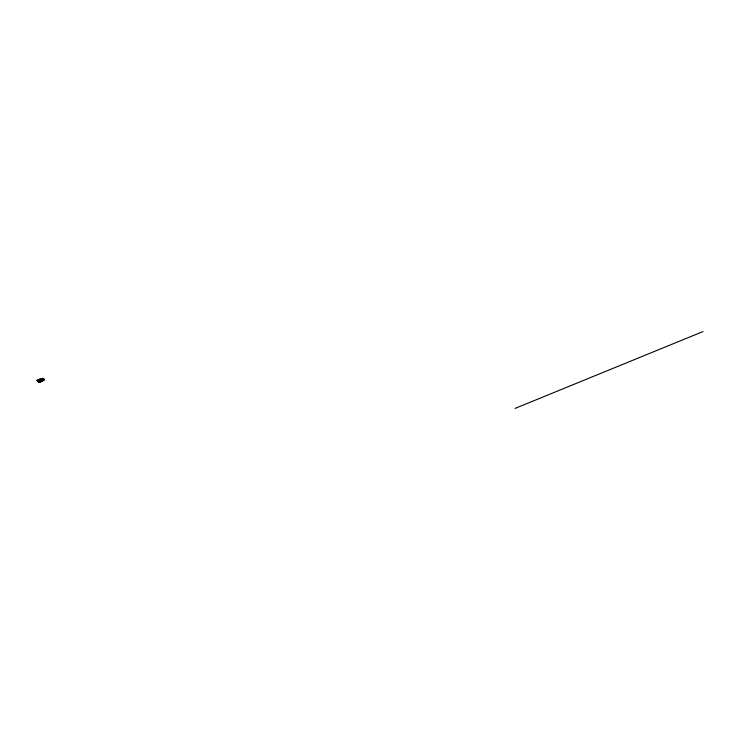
<?xml version="1.0" encoding="UTF-8"?>
<svg xmlns="http://www.w3.org/2000/svg" width="740" height="740" viewBox="0 0 740 740"><rect width="100%" height="100%" fill="white"/><g stroke="black" fill="none" stroke-linecap="round" stroke-linejoin="round"><path stroke-width="1.11" d="M40.117 380.36L39.775 379.842L37.093 380.471L39.09 382.386L40.737 381.664L40.376 381.23L40.737 381.664L42.115 381.063L41.116 380.101L39.812 380.092M41.264 380.526L40.82 379.953M43.253 378.815L42.652 378.75M40.191 381.868L39.442 381.886M42.55 379.111L43.928 379.278L41.81 379.167L43.216 380.517L42.615 380.767L41.153 379.352L42.023 380.184M41.468 380.434L40.099 381.091L39.127 380.129L37.37 380.249M40.608 379.611L39.923 379.925L40.404 380.453M40.016 380.712L38.221 381.553L40.432 380.425L39.682 379.888M39.71 382.127L38.563 381.877L39.525 381.414L38.535 380.388L39.849 381.479L41.477 381.331M37.638 380.998L38.674 380.508L37.648 380.98L38.674 380.508L39.248 381.063M38.674 379.703L40.006 380.009L39.46 380.249M40.108 381.063L39.34 380.323L40.006 380.009M40.127 381.387L39.072 381.156L40.108 380.684M43.383 379.805L42.865 380.175L44.132 379.472L42.014 380.49M40.08 379.019L37 380.462L39.127 382.515L42.199 381.063L39.932 378.963M39.729 379.768L39.09 380.064L40.709 381.627M40.941 379.102L42.606 380.786L43.216 380.517L41.718 379.084M39.867 380.064L40.654 379.666M41.116 379.352L41.865 378.954M42.236 378.815L43.077 378.427M39.349 380.314L40.765 379.777L39.766 380.739L39.525 380.231M41.477 379.454L42.43 379.102M42.763 378.945L43.04 378.603M43.373 378.76L42.772 378.723M43.586 378.945L42.865 379.25L43.586 378.945L42.957 378.603M41.116 380.12L40.626 380.323M41.505 379.999L42.328 379.648L43.17 380.508L42.615 380.758M39.229 381.193L39.923 380.906M40.164 380.739L39.608 380.943M43.031 379.417L43.568 379.232M40.756 380.758L41.44 380.443L40.635 380.61L41.116 380.388L40.645 380.61L41.422 381.35L41.061 381.035M43.253 379.583L43.91 379.278M42.485 380.009L43.022 379.824M40.321 381.248L39.525 381.618L40.025 381.96M41.597 380.582L41.708 381.23M40.358 381.285L41.144 380.98M39.562 381.831L39.1 382.377L42.143 381.063L41.588 381.118M40.043 381.59L40.145 381.933M41.348 381.118L40.867 381.118M39.248 382.21L39.997 381.794M41.431 381.202L41.986 380.989M42.772 380.11L42.208 380.379L42.541 379.731M40.793 380.776L41.412 381.368M515.021 408.434L703 331.566M42.754 379.084L42.273 378.63M41.949 379.25L41.569 378.963M43.734 379.666L43.244 378.963M40.025 381.396L39.821 381.202M39.34 381.063L38.563 380.397M43.17 379.916L42.67 379.629M40.876 380.231L41.449 380.767M40.487 380.064L41.126 380.582M38.693 379.722L39.701 380.647M42.125 378.704L42.643 379.148M42.939 378.269L40.765 379.296L42.439 380.924L44.613 379.897L42.939 378.269M39.146 381.609L38.573 381.877L39.146 381.609M42.291 379.639L41.718 379.907L42.291 379.639"/></g></svg>
